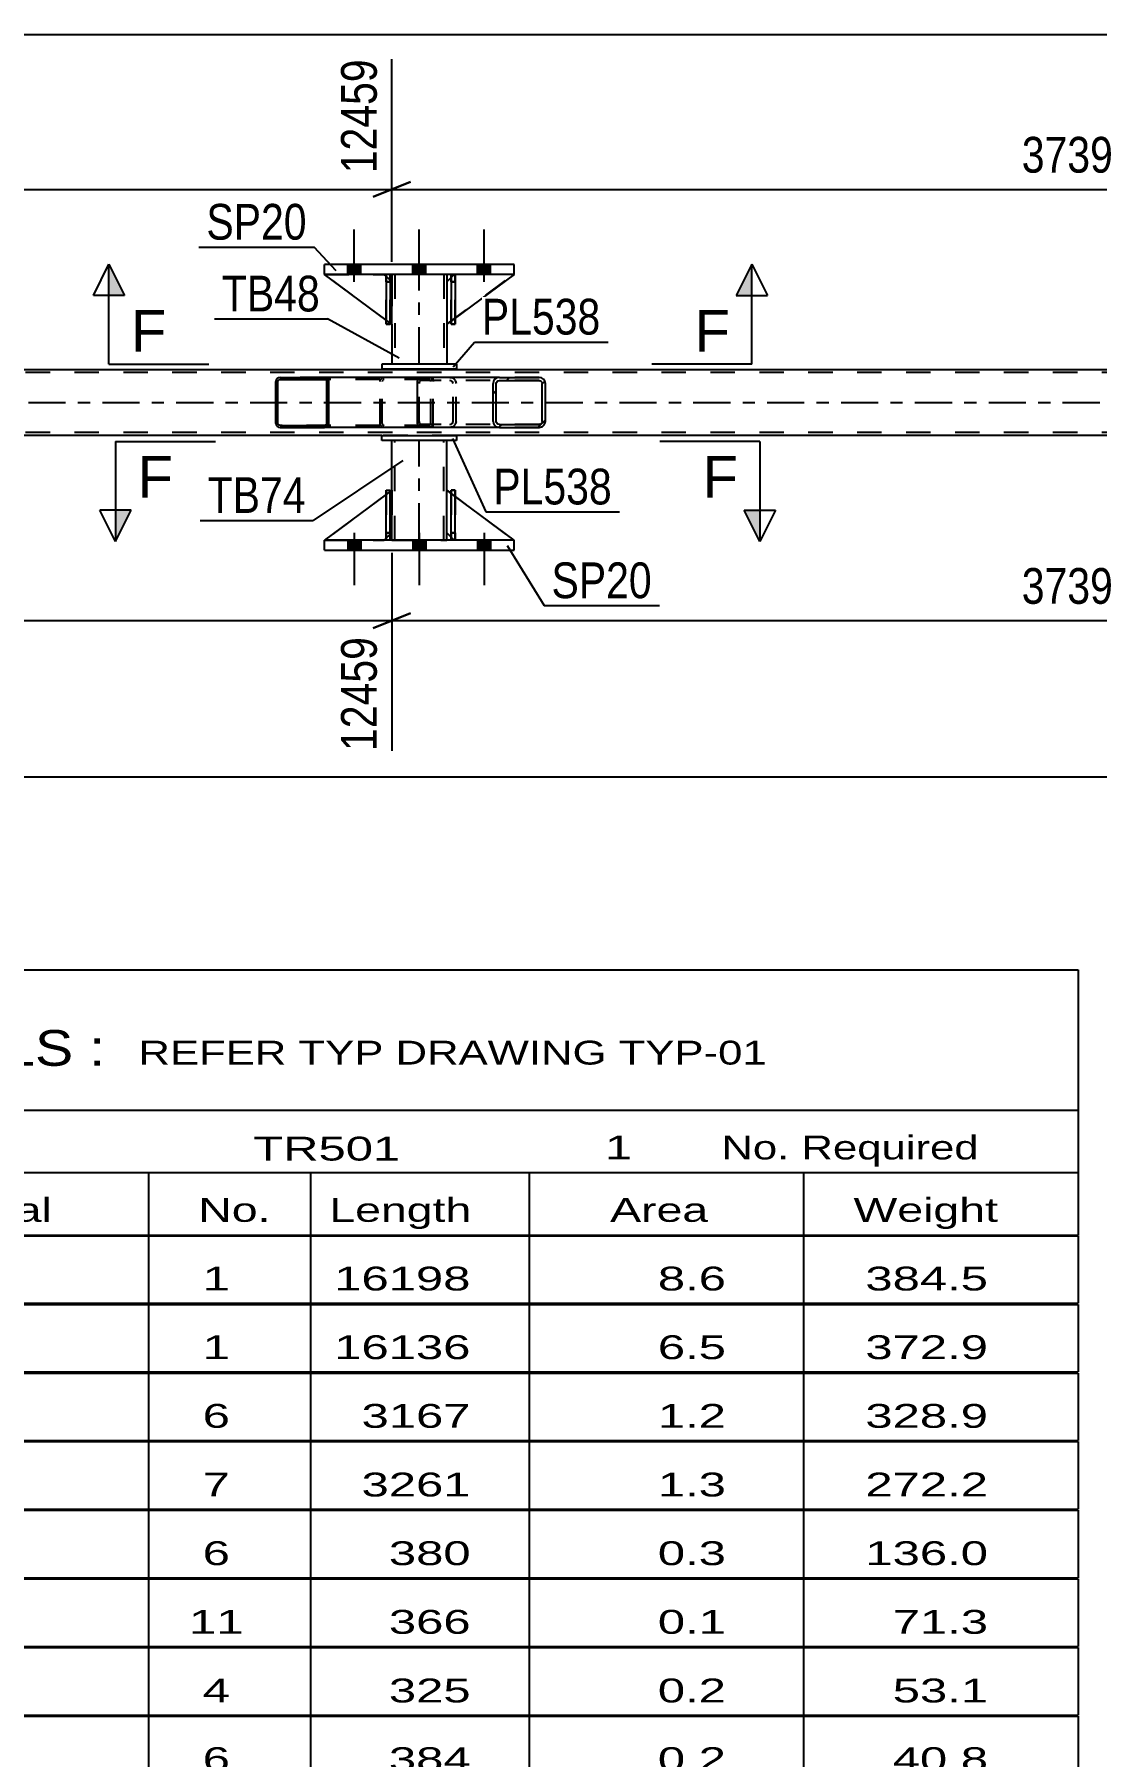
# Model space of a CAD drawing. Header units: millimetres. Extents: x -85 to 756, y -444 to 150.
# Drawn here: x 507.6 to 592.7, y -300 to -162 of the extents above; entities that cross this region are included whole.
import ezdxf

# ---------------------------------------------------------------- set-up
doc = ezdxf.new("R2010")
doc.units = ezdxf.units.MM
doc.linetypes.add('DXK_LINE_DOT2', pattern=[3.9198, 1.9599, -1.9599])
doc.linetypes.add('DXK_LINE_DOT3', pattern=[5.9187, 2.979, -0.9799, 0.9799, -0.9799])
doc.styles.add('Arial', font='ARIAL.TTF', dxfattribs={"height": 0.2})
doc.styles.add('Arial Narrow', font='ARIALN.TTF', dxfattribs={"height": 0.2})

# ---------------------------------------------------------------- blocks, each defined once
blk = doc.blocks.new('Unknown-814409655-33289')
at = {"color": 7, "linetype": 'Continuous'}
for p, q in [((431.25, -236.96), (591.25, -236.96)), ((591.25, -236.96), (591.25, -248.21)), ((431.25, -248.21), (591.25, -248.21)), ((591.25, -248.21), (591.25, -253.21)), ((431.25, -253.21), (591.25, -253.21)), ((516.75, -253.21), (516.75, -258.21)), ((529.75, -253.21), (529.75, -258.21)), ((547.25, -253.21), (547.25, -258.21)), ((569.25, -253.21), (569.25, -258.21)), ((591.25, -253.21), (591.25, -258.21)), ((431.25, -258.21), (591.25, -258.21)), ((431.25, -258.26), (591.25, -258.26)), ((516.75, -258.21), (516.75, -263.71)), ((529.75, -258.21), (529.75, -263.71)), ((547.25, -258.21), (547.25, -263.71)), ((569.25, -258.21), (569.25, -263.71)), ((591.25, -258.26), (591.25, -263.66)), ((431.25, -263.66), (591.25, -263.66)), ((431.25, -263.76), (591.25, -263.76)), ((516.75, -263.71), (516.75, -269.21)), ((529.75, -263.71), (529.75, -269.21)), ((547.25, -263.71), (547.25, -269.21)), ((569.25, -263.71), (569.25, -269.21)), ((591.25, -263.76), (591.25, -269.16)), ((431.25, -269.16), (591.25, -269.16)), ((431.25, -269.26), (591.25, -269.26)), ((516.75, -269.21), (516.75, -274.71)), ((529.75, -269.21), (529.75, -274.71)), ((547.25, -269.21), (547.25, -274.71)), ((569.25, -269.21), (569.25, -274.71)), ((591.25, -269.26), (591.25, -274.66)), ((431.25, -274.66), (591.25, -274.66)), ((431.25, -274.76), (591.25, -274.76)), ((516.75, -274.71), (516.75, -280.21)), ((529.75, -274.71), (529.75, -280.21)), ((547.25, -274.71), (547.25, -280.21)), ((569.25, -274.71), (569.25, -280.21)), ((591.25, -274.76), (591.25, -280.16)), ((431.25, -280.16), (591.25, -280.16)), ((431.25, -280.26), (591.25, -280.26)), ((516.75, -280.21), (516.75, -285.71)), ((529.75, -280.21), (529.75, -285.71)), ((547.25, -280.21), (547.25, -285.71)), ((569.25, -280.21), (569.25, -285.71)), ((591.25, -280.26), (591.25, -285.66)), ((431.25, -285.66), (591.25, -285.66)), ((431.25, -285.76), (591.25, -285.76)), ((516.75, -285.71), (516.75, -291.21)), ((529.75, -285.71), (529.75, -291.21)), ((547.25, -285.71), (547.25, -291.21)), ((569.25, -285.71), (569.25, -291.21)), ((591.25, -285.76), (591.25, -291.16)), ((431.25, -291.16), (591.25, -291.16)), ((431.25, -291.26), (591.25, -291.26)), ((516.75, -291.21), (516.75, -296.71)), ((529.75, -291.21), (529.75, -296.71)), ((547.25, -291.21), (547.25, -296.71)), ((569.25, -291.21), (569.25, -296.71)), ((591.25, -291.26), (591.25, -296.66)), ((431.25, -296.66), (591.25, -296.66)), ((431.25, -296.76), (591.25, -296.76)), ((516.75, -296.71), (516.75, -302.21)), ((529.75, -296.71), (529.75, -302.21)), ((547.25, -296.71), (547.25, -302.21)), ((569.25, -296.71), (569.25, -302.21)), ((591.25, -296.76), (591.25, -302.16))]:
    blk.add_line(p, q, dxfattribs=at)
at = {"color": 7, "style": 'Arial Narrow'}
for s, height, width, p in [('GENERAL NOTES & WELD DETAILS :', 2.8633, 1.4, (432.4, -244.65)), ('REFER TYP DRAWING TYP-01', 1.9089, 1.6, (515.95, -244.55)), ('TR501', 1.909, 1.794707, (525.15, -252.24)), ('1', 1.91, 1.794707, (553.33, -252.15)), ('No. Required', 1.9089, 1.6, (562.66, -252.15)), ('Material', 1.909, 1.7, (495.79, -257.15)), ('Length', 1.909, 1.7, (531.25, -257.15)), ('Weight', 1.909, 1.7, (573.25, -257.15)), ('No.', 1.909, 1.7, (520.75, -257.15)), ('Area', 1.909, 1.7, (553.75, -257.15))]:
    blk.add_text(s, height=height, dxfattribs=dict(at, width=width)).set_placement(p)
at = {"color": 7, "linetype": 'Continuous', "style": 'Arial Narrow', "width": 1.794707}
for s, height, p in [('16198', 1.909, (531.64, -262.65)), ('8.6', 1.909, (557.57, -262.65)), ('384.5', 1.909, (574.2, -262.65)), ('1', 1.91, (521.1, -262.65)), ('1', 1.91, (521.1, -268.15)), ('16136', 1.909, (531.64, -268.15)), ('6.5', 1.909, (557.57, -268.15)), ('372.9', 1.909, (574.2, -268.15)), ('6', 1.91, (521.1, -273.65)), ('3167', 1.909, (533.83, -273.65)), ('1.2', 1.909, (557.57, -273.65)), ('328.9', 1.909, (574.2, -273.65)), ('7', 1.91, (521.1, -279.15)), ('3261', 1.909, (533.83, -279.15)), ('1.3', 1.909, (557.57, -279.15)), ('272.2', 1.909, (574.2, -279.15)), ('6', 1.91, (521.1, -284.65)), ('380', 1.909, (536.02, -284.65)), ('0.3', 1.909, (557.57, -284.65)), ('136.0', 1.909, (574.2, -284.65)), ('11', 1.909, (520.01, -290.15)), ('366', 1.909, (536.02, -290.15)), ('0.1', 1.909, (557.57, -290.15)), ('71.3', 1.909, (576.39, -290.15)), ('4', 1.91, (521.1, -295.65)), ('325', 1.909, (536.02, -295.65)), ('0.2', 1.909, (557.57, -295.65)), ('53.1', 1.909, (576.39, -295.65)), ('6', 1.91, (521.1, -301.15)), ('384', 1.909, (536.02, -301.15)), ('0.2', 1.909, (557.57, -301.15)), ('40.8', 1.909, (576.39, -301.15))]:
    blk.add_text(s, height=height, dxfattribs=at).set_placement(p)
blk = doc.blocks.new('Part-814409655-5674 - 5597')
at = {"color": 7, "linetype": 'DXK_LINE_DOT2'}
for p, q in [((536.25, -198.55), (530.85, -202.55)), ((536.25, -201.95), (536.25, -198.55)), ((536.25, -198.55), (536.25, -201.95)), ((530.85, -202.55), (535.65, -202.55)), ((535.65, -202.55), (536.25, -201.95)), ((536.25, -201.95), (535.65, -202.55)), ((536.25, -201.95), (536.25, -201.95))]:
    blk.add_line(p, q, dxfattribs=at)
blk = doc.blocks.new('Part-814409655-5658 - 5597')
at = {"color": 2, "linetype": 'Continuous'}
for p, q in [((536.25, -198.55), (536.25, -194.55)), ((540.65, -198.55), (540.65, -194.55)), ((536.25, -202.55), (536.25, -201.95)), ((540.65, -202.55), (540.65, -201.95))]:
    blk.add_line(p, q, dxfattribs=at)
at = {"color": 7, "linetype": 'DXK_LINE_DOT2'}
for p, q in [((540.65, -194.55), (536.25, -194.55)), ((536.49, -202.55), (536.49, -194.55)), ((540.41, -202.55), (540.41, -194.55)), ((536.25, -201.95), (536.25, -198.55)), ((540.65, -201.95), (540.65, -198.55)), ((536.25, -202.55), (540.65, -202.55))]:
    blk.add_line(p, q, dxfattribs=at)
at = {"color": 7, "linetype": 'DXK_LINE_DOT3'}
blk.add_line((538.45, -202.55), (538.45, -194.55), dxfattribs=at)
blk = doc.blocks.new('Bolt-814409655-5720 - 5597')
at = {"linetype": 'Continuous'}
for points in [[(532.73, -181.25), (533.77, -181.25), (533.77, -180.45), (532.73, -180.45)], [(532.73, -181.25), (533.77, -181.25), (533.77, -180.45), (532.73, -180.45)], [(532.73, -181.25), (533.77, -181.25), (533.77, -180.45), (532.73, -180.45)], [(537.93, -181.25), (538.97, -181.25), (538.97, -180.45), (537.93, -180.45)], [(537.93, -181.25), (538.97, -181.25), (538.97, -180.45), (537.93, -180.45)], [(543.13, -181.25), (544.17, -181.25), (544.17, -180.45), (543.13, -180.45)], [(543.13, -181.25), (544.17, -181.25), (544.17, -180.45), (543.13, -180.45)], [(543.13, -181.25), (544.17, -181.25), (544.17, -180.45), (543.13, -180.45)]]:
    blk.add_hatch(color=1, dxfattribs=at).paths.add_polyline_path(points)
at = {"color": 1, "linetype": 'Continuous'}
for p, q in [((533.25, -181.85), (533.25, -177.65)), ((533.25, -181.85), (533.25, -177.65)), ((533.25, -181.85), (533.25, -177.65)), ((538.45, -181.85), (538.45, -177.65)), ((538.45, -181.85), (538.45, -177.65)), ((543.65, -181.85), (543.65, -177.65)), ((543.65, -181.85), (543.65, -177.65)), ((543.65, -181.85), (543.65, -177.65)), ((532.73, -181.25), (532.73, -180.45)), ((532.73, -181.25), (532.73, -180.45)), ((532.73, -181.25), (532.73, -180.45)), ((533.77, -181.25), (533.77, -180.45)), ((533.77, -181.25), (533.77, -180.45)), ((533.77, -181.25), (533.77, -180.45)), ((537.93, -181.25), (537.93, -180.45)), ((537.93, -181.25), (537.93, -180.45)), ((538.97, -181.25), (538.97, -180.45)), ((538.97, -181.25), (538.97, -180.45)), ((543.13, -181.25), (543.13, -180.45)), ((543.13, -181.25), (543.13, -180.45)), ((543.13, -181.25), (543.13, -180.45)), ((544.17, -181.25), (544.17, -180.45)), ((544.17, -181.25), (544.17, -180.45)), ((544.17, -181.25), (544.17, -180.45))]:
    blk.add_line(p, q, dxfattribs=at)
blk = doc.blocks.new('Part-814409655-5609 - 5597')
at = {"color": 2, "linetype": 'Continuous'}
for p, q in [((536.25, -181.25), (536.25, -181.85)), ((540.65, -181.25), (540.65, -181.85)), ((536.25, -185.25), (536.25, -188.45)), ((540.65, -185.25), (540.65, -188.45))]:
    blk.add_line(p, q, dxfattribs=at)
at = {"color": 7, "linetype": 'DXK_LINE_DOT2'}
for p, q in [((540.65, -181.25), (536.25, -181.25)), ((536.25, -181.85), (536.25, -185.25)), ((536.49, -181.25), (536.49, -188.45)), ((540.41, -181.25), (540.41, -188.45)), ((540.65, -181.85), (540.65, -185.25)), ((540.65, -188.45), (536.25, -188.45))]:
    blk.add_line(p, q, dxfattribs=at)
at = {"color": 7, "linetype": 'DXK_LINE_DOT3'}
blk.add_line((538.45, -188.45), (538.45, -181.25), dxfattribs=at)
blk = doc.blocks.new('Part-814409655-5668 - 5597')
at = {"color": 2, "linetype": 'Continuous'}
for p, q in [((541.45, -188.45), (535.45, -188.45)), ((535.45, -188.45), (535.45, -188.85)), ((541.45, -188.85), (535.45, -188.85)), ((541.45, -188.45), (541.45, -188.85))]:
    blk.add_line(p, q, dxfattribs=at)
blk = doc.blocks.new('Part-814409655-5707 - 5597')
at = {"color": 2, "linetype": 'Continuous'}
for p, q in [((535.8, -202.55), (535.8, -198.55)), ((535.8, -198.55), (536.12, -198.55)), ((536.12, -202.55), (536.12, -198.55)), ((535.8, -202.55), (535.8, -202.55)), ((536.12, -202.55), (535.8, -202.55))]:
    blk.add_line(p, q, dxfattribs=at)
at = {"color": 7, "linetype": 'DXK_LINE_DOT2'}
for p, q in [((535.8, -198.55), (535.8, -201.95)), ((536.12, -201.95), (536.12, -198.55)), ((535.8, -201.95), (535.8, -202.55)), ((535.8, -201.95), (536.12, -201.95)), ((536.12, -202.55), (536.12, -201.95)), ((536.12, -202.55), (536.12, -202.55))]:
    blk.add_line(p, q, dxfattribs=at)
blk = doc.blocks.new('Part-814409655-5713 - 5597')
at = {"color": 2, "linetype": 'Continuous'}
for p, q in [((57.32, -188.87), (634.3, -188.87)), ((535.45, -194.15), (371.18, -194.15)), ((634.3, -194.15), (541.45, -194.15))]:
    blk.add_line(p, q, dxfattribs=at)
at = {"color": 7, "linetype": 'DXK_LINE_DOT2'}
for p, q in [((634.3, -189.11), (57.32, -189.11)), ((634.3, -193.91), (57.32, -193.91)), ((541.45, -194.15), (535.45, -194.15))]:
    blk.add_line(p, q, dxfattribs=at)
at = {"color": 7, "linetype": 'DXK_LINE_DOT3'}
blk.add_line((57.32, -191.51), (634.3, -191.51), dxfattribs=at)
blk = doc.blocks.new('Part-814409655-5653 - 5597')
at = {"color": 7, "linetype": 'DXK_LINE_DOT2'}
for p, q in [((535.8, -181.85), (535.8, -181.25)), ((535.8, -181.25), (535.8, -181.25)), ((535.8, -181.25), (535.8, -185.25)), ((536.12, -181.25), (535.8, -181.25)), ((535.8, -185.25), (535.8, -181.85)), ((535.8, -181.85), (536.12, -181.85)), ((536.12, -181.85), (536.12, -181.25)), ((536.12, -185.25), (536.12, -181.25)), ((536.12, -181.85), (536.12, -185.25)), ((535.8, -185.25), (536.12, -185.25))]:
    blk.add_line(p, q, dxfattribs=at)
blk = doc.blocks.new('Part-814409655-5727 - 5597')
at = {"color": 7, "linetype": 'DXK_LINE_DOT2'}
for p, q in [((541.25, -181.25), (540.65, -181.85)), ((540.65, -185.25), (546.05, -181.25)), ((540.65, -181.85), (540.65, -185.25)), ((546.05, -181.25), (541.25, -181.25))]:
    blk.add_line(p, q, dxfattribs=at)
blk = doc.blocks.new('Part-814409655-5663 - 5597')
at = {"color": 2, "linetype": 'Continuous'}
for p, q in [((535.45, -194.15), (541.45, -194.15)), ((535.45, -194.55), (535.45, -194.15)), ((541.45, -194.15), (541.45, -194.55)), ((541.45, -194.55), (535.45, -194.55))]:
    blk.add_line(p, q, dxfattribs=at)
blk = doc.blocks.new('Part-814409655-5671 - 5597')
at = {"color": 2, "linetype": 'Continuous'}
for p, q in [((540.65, -201.95), (540.65, -198.55)), ((541, -198.81), (540.65, -198.55)), ((546.05, -202.55), (541.32, -199.05)), ((541, -202.3), (540.65, -201.95))]:
    blk.add_line(p, q, dxfattribs=at)
at = {"color": 7, "linetype": 'DXK_LINE_DOT2'}
for p, q in [((541.32, -199.05), (541, -198.81)), ((541.25, -202.55), (541, -202.3)), ((546.05, -202.55), (541.25, -202.55)), ((546.05, -202.55), (546.05, -202.55)), ((546.05, -202.55), (546.05, -202.55))]:
    blk.add_line(p, q, dxfattribs=at)
blk = doc.blocks.new('Part-814409655-5680 - 5597')
at = {"color": 7, "linetype": 'DXK_LINE_DOT2'}
for p, q in [((541, -181.85), (541, -181.25)), ((541, -181.25), (541, -181.25)), ((541, -181.25), (541, -185.25)), ((541.32, -181.25), (541, -181.25)), ((541, -185.25), (541, -181.85)), ((541, -181.85), (541.32, -181.85)), ((541.32, -181.85), (541.32, -181.25)), ((541.32, -185.25), (541.32, -181.25)), ((541.32, -181.85), (541.32, -185.25)), ((541, -185.25), (541.32, -185.25))]:
    blk.add_line(p, q, dxfattribs=at)
blk = doc.blocks.new('Part-814409655-5705 - 5597')
at = {"color": 7, "linetype": 'DXK_LINE_DOT2'}
for p, q in [((536.12, -198.64), (535.8, -198.88)), ((536.25, -201.95), (536.25, -198.55)), ((530.85, -202.55), (535.65, -202.55)), ((536.25, -201.95), (535.65, -202.55)), ((536.12, -202.07), (535.8, -202.39))]:
    blk.add_line(p, q, dxfattribs=at)
at = {"color": 2, "linetype": 'Continuous'}
for p, q in [((536.25, -198.55), (536.12, -198.64)), ((536.25, -201.95), (536.25, -198.55)), ((535.8, -198.88), (530.85, -202.55)), ((535.8, -202.39), (535.65, -202.55)), ((536.25, -201.95), (536.12, -202.07)), ((536.25, -201.95), (536.25, -201.95))]:
    blk.add_line(p, q, dxfattribs=at)
blk = doc.blocks.new('Part-814409655-5706 - 5597')
at = {"color": 2, "linetype": 'Continuous'}
for p, q in [((541, -202.55), (541, -198.55)), ((541, -198.55), (541.32, -198.55)), ((541.32, -202.55), (541.32, -198.55)), ((541, -202.55), (541, -202.55)), ((541.32, -202.55), (541, -202.55))]:
    blk.add_line(p, q, dxfattribs=at)
at = {"color": 7, "linetype": 'DXK_LINE_DOT2'}
for p, q in [((541, -198.55), (541, -201.95)), ((541.32, -201.95), (541.32, -198.55)), ((541, -201.95), (541, -202.55)), ((541, -201.95), (541.32, -201.95)), ((541.32, -202.55), (541.32, -201.95)), ((541.32, -202.55), (541.32, -202.55))]:
    blk.add_line(p, q, dxfattribs=at)
blk = doc.blocks.new('Part-814409655-5708 - 5597')
at = {"color": 7, "linetype": 'DXK_LINE_DOT2'}
for p, q in [((541.32, -198.55), (541, -198.55)), ((541, -201.95), (541, -198.55)), ((541, -198.55), (541, -202.55)), ((541.32, -198.55), (541.32, -201.95)), ((541.32, -202.55), (541.32, -198.55)), ((541.32, -201.95), (541, -201.95)), ((541, -202.55), (541, -201.95)), ((541.32, -202.55), (541, -202.55)), ((541.32, -201.95), (541.32, -202.55)), ((541.32, -202.55), (541.32, -202.55))]:
    blk.add_line(p, q, dxfattribs=at)
blk = doc.blocks.new('Part-814409655-5714 - 5597')
at = {"linetype": 'Continuous'}
h = blk.add_hatch(dxfattribs=at)
h.set_pattern_fill('', scale=0.7, style=0, pattern_type=0)
h.set_pattern_definition([(45, (548.5216, -189.8046), (-1.57154, 1.57154), [])])
h.paths.add_polyline_path([(548.56, -189.99), (548.52, -189.8), (548.41, -189.65), (548.25, -189.54), (548.06, -189.51), (544.87, -189.51), (544.68, -189.54), (544.52, -189.65), (544.41, -189.8), (544.37, -189.99), (544.37, -193.03), (544.41, -193.21), (544.52, -193.37), (544.68, -193.47), (544.87, -193.51), (548.06, -193.51), (548.25, -193.47), (548.41, -193.37), (548.52, -193.21), (548.56, -193.03)])
h.paths.add_polyline_path([(548.29, -193.12), (548.23, -193.2), (548.15, -193.25), (548.06, -193.27), (544.87, -193.27), (544.78, -193.25), (544.7, -193.2), (544.64, -193.12), (544.62, -193.03), (544.62, -189.99), (544.64, -189.9), (544.7, -189.82), (544.78, -189.77), (544.87, -189.75), (548.06, -189.75), (548.15, -189.77), (548.23, -189.82), (548.29, -189.9), (548.31, -189.99), (548.31, -193.03)])
at = {"color": 2, "linetype": 'Continuous'}
for p, q in [((538.3, -189.99), (538.32, -189.8)), ((538.3, -193.03), (538.3, -189.99)), ((538.32, -189.8), (538.38, -189.65)), ((538.38, -189.65), (538.47, -189.54)), ((538.47, -189.54), (538.57, -189.51)), ((544.87, -189.51), (538.57, -189.51)), ((544.41, -189.8), (544.37, -189.99)), ((544.37, -193.03), (544.37, -189.99)), ((544.62, -189.99), (544.64, -189.9)), ((544.62, -193.03), (544.62, -189.99)), ((544.64, -189.9), (544.7, -189.82)), ((544.87, -189.51), (544.68, -189.54)), ((544.7, -189.82), (544.78, -189.77)), ((544.78, -189.77), (544.87, -189.75)), ((544.87, -189.51), (548.06, -189.51)), ((544.87, -189.75), (548.06, -189.75)), ((548.25, -189.54), (548.06, -189.51)), ((548.06, -189.75), (548.15, -189.77)), ((548.15, -189.77), (548.23, -189.82)), ((548.23, -189.82), (548.29, -189.9)), ((548.29, -189.9), (548.31, -189.99)), ((548.31, -193.03), (548.31, -189.99)), ((548.56, -189.99), (548.52, -189.8)), ((548.56, -193.03), (548.56, -189.99)), ((538.32, -193.21), (538.3, -193.03)), ((544.37, -193.03), (544.41, -193.21)), ((544.64, -193.12), (544.62, -193.03)), ((544.7, -193.2), (544.64, -193.12)), ((548.29, -193.12), (548.23, -193.2)), ((548.31, -193.03), (548.29, -193.12)), ((548.52, -193.21), (548.56, -193.03)), ((538.38, -193.37), (538.32, -193.21)), ((538.47, -193.47), (538.38, -193.37)), ((538.57, -193.51), (538.47, -193.47)), ((544.87, -193.51), (538.57, -193.51)), ((544.68, -193.47), (544.87, -193.51)), ((544.78, -193.25), (544.7, -193.2)), ((544.87, -193.27), (544.78, -193.25)), ((544.87, -193.27), (548.06, -193.27)), ((544.87, -193.51), (548.06, -193.51)), ((548.15, -193.25), (548.06, -193.27)), ((548.06, -193.51), (548.25, -193.47)), ((548.23, -193.2), (548.15, -193.25))]:
    blk.add_line(p, q, dxfattribs=at)
at = {"color": 7, "linetype": 'DXK_LINE_DOT2'}
for p, q in [((538.45, -189.9), (538.44, -189.99)), ((538.44, -193.03), (538.44, -189.99)), ((538.48, -189.82), (538.45, -189.9)), ((538.52, -189.77), (538.48, -189.82)), ((538.57, -189.75), (538.52, -189.77)), ((548.06, -189.75), (538.57, -189.75)), ((539.56, -189.75), (539.56, -189.51)), ((540.91, -189.51), (541.1, -189.54)), ((541, -189.77), (540.91, -189.75)), ((541.08, -189.82), (541, -189.77)), ((541.14, -189.9), (541.08, -189.82)), ((541.16, -189.99), (541.14, -189.9)), ((541.16, -193.03), (541.16, -189.99)), ((541.37, -189.8), (541.41, -189.99)), ((541.41, -193.03), (541.41, -189.99)), ((548.06, -189.51), (544.87, -189.51)), ((538.44, -193.03), (538.45, -193.12)), ((538.45, -193.12), (538.48, -193.2)), ((541.08, -193.2), (541.14, -193.12)), ((541.14, -193.12), (541.16, -193.03)), ((541.41, -193.03), (541.37, -193.21)), ((538.48, -193.2), (538.52, -193.25)), ((538.52, -193.25), (538.57, -193.27)), ((548.06, -193.27), (538.57, -193.27)), ((539.56, -193.51), (539.56, -193.27)), ((540.91, -193.27), (541, -193.25)), ((541.1, -193.47), (540.91, -193.51)), ((541, -193.25), (541.08, -193.2)), ((548.06, -193.51), (544.87, -193.51))]:
    blk.add_line(p, q, dxfattribs=at)
for centre, start, end in [((540.92, -190), 23.8494, 68.8059), ((540.92, -193.01), 291.1941, 336.1506)]:
    blk.add_arc(centre, 0.492, start, end, dxfattribs=at)
at = {"color": 2, "linetype": 'Continuous'}
for centre, start, end in [((544.86, -190), 111.1941, 156.1506), ((548.07, -190), 23.8494, 68.8059), ((544.86, -193.01), 203.8494, 248.8059), ((548.07, -193.01), 291.1941, 336.1506)]:
    blk.add_arc(centre, 0.492, start, end, dxfattribs=at)
blk = doc.blocks.new('Bolt-814409655-5721 - 5597')
at = {"linetype": 'Continuous'}
for points in [[(533.77, -202.55), (532.73, -202.55), (532.73, -203.35), (533.77, -203.35)], [(533.77, -202.55), (532.73, -202.55), (532.73, -203.35), (533.77, -203.35)], [(533.77, -202.55), (532.73, -202.55), (532.73, -203.35), (533.77, -203.35)], [(538.97, -202.55), (537.93, -202.55), (537.93, -203.35), (538.97, -203.35)], [(538.97, -202.55), (537.93, -202.55), (537.93, -203.35), (538.97, -203.35)], [(544.17, -202.55), (543.13, -202.55), (543.13, -203.35), (544.17, -203.35)], [(544.17, -202.55), (543.13, -202.55), (543.13, -203.35), (544.17, -203.35)], [(544.17, -202.55), (543.13, -202.55), (543.13, -203.35), (544.17, -203.35)]]:
    blk.add_hatch(color=1, dxfattribs=at).paths.add_polyline_path(points)
at = {"color": 1, "linetype": 'Continuous'}
for p, q in [((532.73, -202.55), (532.73, -203.35)), ((532.73, -202.55), (532.73, -203.35)), ((532.73, -202.55), (532.73, -203.35)), ((533.25, -201.95), (533.25, -206.15)), ((533.25, -201.95), (533.25, -206.15)), ((533.25, -201.95), (533.25, -206.15)), ((533.77, -202.55), (533.77, -203.35)), ((533.77, -202.55), (533.77, -203.35)), ((533.77, -202.55), (533.77, -203.35)), ((537.93, -202.55), (537.93, -203.35)), ((537.93, -202.55), (537.93, -203.35)), ((538.45, -201.95), (538.45, -206.15)), ((538.45, -201.95), (538.45, -206.15)), ((538.97, -202.55), (538.97, -203.35)), ((538.97, -202.55), (538.97, -203.35)), ((543.13, -202.55), (543.13, -203.35)), ((543.13, -202.55), (543.13, -203.35)), ((543.13, -202.55), (543.13, -203.35)), ((543.65, -201.95), (543.65, -206.15)), ((543.65, -201.95), (543.65, -206.15)), ((543.65, -201.95), (543.65, -206.15)), ((544.17, -202.55), (544.17, -203.35)), ((544.17, -202.55), (544.17, -203.35)), ((544.17, -202.55), (544.17, -203.35))]:
    blk.add_line(p, q, dxfattribs=at)
blk = doc.blocks.new('Part-814409655-5764 - 5597')
at = {"color": 7, "linetype": 'DXK_LINE_DOT2'}
for p, q in [((535.8, -198.55), (536.12, -198.55)), ((535.8, -201.95), (535.8, -198.55)), ((535.8, -198.55), (535.8, -202.55)), ((536.12, -198.55), (536.12, -201.95)), ((536.12, -202.55), (536.12, -198.64)), ((536.12, -201.95), (535.8, -201.95)), ((535.8, -202.55), (535.8, -201.95)), ((536.12, -202.55), (535.8, -202.55)), ((536.12, -201.95), (536.12, -202.55)), ((536.12, -202.55), (536.12, -202.55))]:
    blk.add_line(p, q, dxfattribs=at)
blk = doc.blocks.new('Part-814409655-5777 - 5597')
at = {"color": 2, "linetype": 'Continuous'}
for p, q in [((530.85, -181.25), (530.85, -180.45)), ((546.05, -180.45), (530.85, -180.45)), ((546.05, -181.25), (546.05, -180.45)), ((546.05, -181.25), (530.85, -181.25))]:
    blk.add_line(p, q, dxfattribs=at)
at = {"color": 7, "linetype": 'DXK_LINE_DOT2'}
for p, q in [((530.85, -181.25), (530.85, -180.45)), ((546.05, -181.25), (546.05, -180.45))]:
    blk.add_line(p, q, dxfattribs=at)
blk = doc.blocks.new('Part-814409655-5782 - 5597')
at = {"color": 2, "linetype": 'Continuous'}
for p, q in [((530.85, -203.35), (530.85, -202.55)), ((546.05, -202.55), (530.85, -202.55)), ((546.05, -203.35), (546.05, -202.55)), ((530.85, -203.35), (546.05, -203.35))]:
    blk.add_line(p, q, dxfattribs=at)
at = {"color": 7, "linetype": 'DXK_LINE_DOT2'}
for p, q in [((530.85, -203.35), (530.85, -202.55)), ((546.05, -203.35), (546.05, -202.55))]:
    blk.add_line(p, q, dxfattribs=at)
blk = doc.blocks.new('Part-814409655-5785 - 5597')
at = {"color": 7, "linetype": 'DXK_LINE_DOT2'}
for p, q in [((540.65, -201.95), (540.65, -198.55)), ((540.65, -198.55), (546.05, -202.55)), ((541.25, -202.55), (540.65, -201.95)), ((546.05, -202.55), (541.25, -202.55))]:
    blk.add_line(p, q, dxfattribs=at)
blk = doc.blocks.new('Part-814409655-5798 - 5597')
at = {"color": 2, "linetype": 'Continuous'}
for p, q in [((541, -181.49), (540.65, -181.85)), ((540.65, -181.85), (540.65, -185.25)), ((546.05, -181.25), (541.32, -184.75)), ((541, -184.99), (540.65, -185.25))]:
    blk.add_line(p, q, dxfattribs=at)
at = {"color": 7, "linetype": 'DXK_LINE_DOT2'}
for p, q in [((541.25, -181.25), (541, -181.49)), ((546.05, -181.25), (541.25, -181.25)), ((541.32, -184.75), (541, -184.99))]:
    blk.add_line(p, q, dxfattribs=at)
blk = doc.blocks.new('Part-814409655-5801 - 5597')
at = {"color": 7, "linetype": 'DXK_LINE_DOT2'}
for p, q in [((536.25, -185.25), (530.85, -181.25)), ((530.85, -181.25), (535.65, -181.25)), ((535.65, -181.25), (536.25, -181.85)), ((536.25, -181.85), (535.65, -181.25)), ((536.25, -181.85), (536.25, -185.25)), ((536.25, -181.85), (536.25, -181.85)), ((536.25, -181.85), (536.25, -185.25))]:
    blk.add_line(p, q, dxfattribs=at)
blk = doc.blocks.new('Part-814409655-5804 - 5597')
at = {"color": 2, "linetype": 'Continuous'}
for p, q in [((535.8, -184.92), (530.85, -181.25)), ((535.8, -181.4), (535.65, -181.25)), ((536.25, -181.85), (536.12, -181.72)), ((536.25, -181.85), (536.25, -181.85)), ((536.25, -185.25), (536.25, -181.85)), ((536.12, -185.15), (536.25, -185.25)), ((536.25, -185.25), (536.25, -185.25))]:
    blk.add_line(p, q, dxfattribs=at)
at = {"color": 7, "linetype": 'DXK_LINE_DOT2'}
for p, q in [((535.65, -181.25), (530.85, -181.25)), ((535.65, -181.25), (536.25, -181.85)), ((536.12, -181.72), (535.8, -181.4)), ((536.25, -181.85), (536.25, -185.25)), ((536.12, -185.15), (535.8, -184.92))]:
    blk.add_line(p, q, dxfattribs=at)
blk = doc.blocks.new('Part-814409655-5805 - 5597')
at = {"color": 2, "linetype": 'Continuous'}
for p, q in [((541.32, -181.25), (541, -181.25)), ((541, -181.25), (541, -185.25)), ((541.32, -181.25), (541.32, -181.25)), ((541.32, -181.25), (541.32, -185.25)), ((541.32, -185.25), (541, -185.25))]:
    blk.add_line(p, q, dxfattribs=at)
at = {"color": 7, "linetype": 'DXK_LINE_DOT2'}
for p, q in [((541, -181.85), (541, -181.25)), ((541.32, -181.85), (541, -181.85)), ((541, -181.85), (541, -185.25)), ((541.32, -181.85), (541.32, -181.25)), ((541.32, -181.25), (541.32, -181.25)), ((541.32, -185.25), (541.32, -181.85))]:
    blk.add_line(p, q, dxfattribs=at)
blk = doc.blocks.new('Part-814409655-5806 - 5597')
at = {"color": 2, "linetype": 'Continuous'}
for p, q in [((536.12, -181.25), (535.8, -181.25)), ((535.8, -181.25), (535.8, -185.25)), ((536.12, -181.25), (536.12, -181.25)), ((536.12, -181.25), (536.12, -185.25)), ((536.12, -185.25), (535.8, -185.25))]:
    blk.add_line(p, q, dxfattribs=at)
at = {"color": 7, "linetype": 'DXK_LINE_DOT2'}
for p, q in [((535.8, -181.85), (535.8, -181.25)), ((536.12, -181.85), (535.8, -181.85)), ((535.8, -181.85), (535.8, -185.25)), ((536.12, -181.85), (536.12, -181.25)), ((536.12, -181.25), (536.12, -181.25)), ((536.12, -185.25), (536.12, -181.85))]:
    blk.add_line(p, q, dxfattribs=at)
blk = doc.blocks.new('Part-814409655-5848 - 5597')
at = {"linetype": 'Continuous'}
h = blk.add_hatch(dxfattribs=at)
h.set_pattern_fill('', scale=0.7, style=0, pattern_type=0)
h.set_pattern_definition([(45, (531.1896, -189.7059), (-1.57154, 1.57154), [])])
h.paths.add_polyline_path([(531.22, -189.83), (531.19, -189.71), (531.12, -189.6), (531.01, -189.53), (530.87, -189.51), (527.3, -189.51), (527.17, -189.53), (527.06, -189.6), (526.98, -189.71), (526.96, -189.83), (526.96, -193.19), (526.98, -193.31), (527.06, -193.41), (527.17, -193.48), (527.3, -193.51), (530.87, -193.51), (531.01, -193.48), (531.12, -193.41), (531.19, -193.31), (531.22, -193.19)])
h.paths.add_polyline_path([(531.03, -193.25), (531, -193.3), (530.94, -193.34), (530.87, -193.35), (527.3, -193.35), (527.23, -193.34), (527.18, -193.3), (527.14, -193.25), (527.13, -193.19), (527.13, -189.83), (527.14, -189.77), (527.18, -189.72), (527.23, -189.68), (527.3, -189.67), (530.87, -189.67), (530.94, -189.68), (531, -189.72), (531.03, -189.77), (531.05, -189.83), (531.05, -193.19)])
at = {"color": 2, "linetype": 'Continuous'}
for p, q in [((526.98, -189.71), (526.96, -189.83)), ((526.96, -193.19), (526.96, -189.83)), ((527.13, -189.83), (527.14, -189.77)), ((527.13, -193.19), (527.13, -189.83)), ((527.14, -189.77), (527.18, -189.72)), ((527.3, -189.51), (527.17, -189.53)), ((527.18, -189.72), (527.23, -189.68)), ((527.23, -189.68), (527.3, -189.67)), ((527.3, -189.51), (530.87, -189.51)), ((527.3, -189.67), (530.87, -189.67)), ((538.57, -189.51), (530.87, -189.51)), ((531.01, -189.53), (530.87, -189.51)), ((530.87, -189.67), (530.94, -189.68)), ((530.94, -189.68), (531, -189.72)), ((531, -189.72), (531.03, -189.77)), ((531.03, -189.77), (531.05, -189.83)), ((531.05, -193.19), (531.05, -189.83)), ((531.22, -189.83), (531.19, -189.71)), ((531.22, -193.19), (531.22, -189.83)), ((526.96, -193.19), (526.98, -193.31)), ((527.14, -193.25), (527.13, -193.19)), ((527.18, -193.3), (527.14, -193.25)), ((527.17, -193.48), (527.3, -193.51)), ((527.23, -193.34), (527.18, -193.3)), ((527.3, -193.35), (527.23, -193.34)), ((527.3, -193.35), (530.87, -193.35)), ((527.3, -193.51), (530.87, -193.51)), ((530.94, -193.34), (530.87, -193.35)), ((530.87, -193.51), (531.01, -193.48)), ((538.57, -193.51), (530.87, -193.51)), ((531, -193.3), (530.94, -193.34)), ((531.03, -193.25), (531, -193.3)), ((531.05, -193.19), (531.03, -193.25)), ((531.19, -193.31), (531.22, -193.19))]:
    blk.add_line(p, q, dxfattribs=at)
at = {"color": 7, "linetype": 'DXK_LINE_DOT2'}
for p, q in [((530.87, -189.51), (527.3, -189.51)), ((539.22, -189.67), (527.3, -189.67)), ((535.31, -189.83), (535.33, -189.71)), ((535.31, -193.19), (535.31, -189.83)), ((535.49, -189.77), (535.48, -189.83)), ((535.48, -193.19), (535.48, -189.83)), ((535.53, -189.72), (535.49, -189.77)), ((535.52, -189.53), (535.65, -189.51)), ((535.58, -189.68), (535.53, -189.72)), ((535.65, -189.67), (535.58, -189.68)), ((539.22, -189.51), (538.57, -189.51)), ((539.22, -189.51), (539.35, -189.53)), ((539.29, -189.68), (539.22, -189.67)), ((539.34, -189.72), (539.29, -189.68)), ((539.38, -189.77), (539.34, -189.72)), ((539.39, -189.83), (539.38, -189.77)), ((539.39, -193.19), (539.39, -189.83)), ((539.54, -189.71), (539.56, -189.8)), ((539.56, -189.8), (539.56, -189.83)), ((539.56, -193.19), (539.56, -189.83)), ((539.22, -193.35), (527.3, -193.35)), ((530.87, -193.51), (527.3, -193.51)), ((535.33, -193.31), (535.31, -193.19)), ((535.48, -193.19), (535.49, -193.25)), ((535.49, -193.25), (535.53, -193.3)), ((535.65, -193.51), (535.52, -193.48)), ((535.53, -193.3), (535.54, -193.31)), ((535.54, -193.31), (535.58, -193.34)), ((535.58, -193.34), (535.65, -193.35)), ((539.22, -193.51), (538.57, -193.51)), ((539.22, -193.35), (539.29, -193.34)), ((539.35, -193.48), (539.22, -193.51)), ((539.29, -193.34), (539.34, -193.3)), ((539.34, -193.3), (539.38, -193.25)), ((539.38, -193.25), (539.39, -193.19)), ((539.56, -193.21), (539.54, -193.31)), ((539.56, -193.19), (539.56, -193.21))]:
    blk.add_line(p, q, dxfattribs=at)
at = {"color": 2, "linetype": 'Continuous'}
for centre, start, end in [((527.29, -189.84), 110.7583, 155.68), ((530.89, -189.84), 24.32, 69.2417), ((527.29, -193.17), 204.32, 249.2417), ((530.89, -193.17), 290.7583, 335.68)]:
    blk.add_arc(centre, 0.331, start, end, dxfattribs=at)
at = {"color": 7, "linetype": 'DXK_LINE_DOT2'}
for centre, start, end in [((535.64, -189.84), 110.7583, 155.68), ((539.24, -189.84), 24.32, 69.2417), ((535.64, -193.17), 204.32, 249.2417), ((539.24, -193.17), 290.7583, 335.68)]:
    blk.add_arc(centre, 0.331, start, end, dxfattribs=at)
blk = doc.blocks.new('StraightDimension-814409655-6105 - 5597')
at = {"color": 7, "linetype": 'Continuous'}
for p, q in [((536.25, -203.55), (536.25, -219.43)), ((365.98, -208.99), (536.25, -208.99)), ((534.75, -209.59), (537.75, -208.39))]:
    blk.add_line(p, q, dxfattribs=at)
at = {"color": 0, "linetype": 'Continuous'}
blk.add_wipeout([(535.65, -209.69), (531.45, -209.69), (531.45, -220.03), (535.65, -220.03)], dxfattribs=at)
at = {"color": 3, "linetype": 'Continuous', "style": 'Arial Narrow'}
blk.add_text('12459', height=2.863, rotation=90.0002, dxfattribs=at).set_placement((535.05, -219.43))
blk = doc.blocks.new('StraightDimension-814409655-6054 - 5597')
at = {"color": 7, "linetype": 'Continuous'}
blk.add_line((46.46, -221.49), (645.16, -221.49), dxfattribs=at)
blk = doc.blocks.new('StraightDimension-814409655-6075 - 5597')
at = {"color": 7, "linetype": 'Continuous'}
blk.add_line((47.1, -162.03), (644.52, -162.03), dxfattribs=at)
blk = doc.blocks.new('StraightDimension-814409655-6096 - 5597')
at = {"color": 7, "linetype": 'Continuous'}
for p, q in [((644.52, -199.01), (644.52, -219.43)), ((536.25, -203.55), (536.25, -219.43)), ((537.75, -208.39), (534.75, -209.59)), ((536.25, -208.99), (644.52, -208.99)), ((643.02, -209.59), (646.02, -208.39))]:
    blk.add_line(p, q, dxfattribs=at)
at = {"color": 0}
blk.add_wipeout([(594.64, -208.24), (594.64, -204.04), (586.13, -204.04), (586.13, -208.24)], dxfattribs=at)
at = {"color": 3, "style": 'Arial Narrow'}
blk.add_text('3739', height=2.863, dxfattribs=at).set_placement((586.73, -207.64))
at = {"color": 0, "linetype": 'Continuous'}
blk.add_wipeout([(643.92, -209.69), (639.72, -209.69), (639.72, -220.03), (643.92, -220.03)], dxfattribs=at)
at = {"color": 3, "linetype": 'Continuous', "style": 'Arial Narrow'}
blk.add_text('16198', height=2.863, rotation=90.0002, dxfattribs=at).set_placement((643.32, -219.43))
blk = doc.blocks.new('StraightDimension-814409655-6154 - 5597')
at = {"color": 7, "linetype": 'Continuous'}
for p, q in [((536.25, -180.25), (536.25, -164.01)), ((365.98, -174.45), (536.25, -174.45)), ((534.75, -175.05), (537.75, -173.85))]:
    blk.add_line(p, q, dxfattribs=at)
at = {"color": 0, "linetype": 'Continuous'}
blk.add_wipeout([(535.65, -163.41), (531.45, -163.41), (531.45, -173.75), (535.65, -173.75)], dxfattribs=at)
at = {"color": 3, "linetype": 'Continuous', "style": 'Arial Narrow'}
blk.add_text('12459', height=2.863, rotation=90.0002, dxfattribs=at).set_placement((535.05, -173.15))
blk = doc.blocks.new('StraightDimension-814409655-6162 - 5597')
at = {"color": 7, "linetype": 'Continuous'}
for p, q in [((536.25, -180.25), (536.25, -164.01)), ((644.52, -187.87), (644.52, -164.01)), ((537.75, -173.85), (534.75, -175.05)), ((536.25, -174.45), (644.52, -174.45)), ((643.02, -175.05), (646.02, -173.85))]:
    blk.add_line(p, q, dxfattribs=at)
at = {"color": 0}
blk.add_wipeout([(594.64, -173.7), (594.64, -169.5), (586.13, -169.5), (586.13, -173.7)], dxfattribs=at)
at = {"color": 3, "style": 'Arial Narrow'}
blk.add_text('3739', height=2.863, dxfattribs=at).set_placement((586.73, -173.1))
at = {"color": 0, "linetype": 'Continuous'}
blk.add_wipeout([(643.92, -163.41), (639.72, -163.41), (639.72, -173.75), (643.92, -173.75)], dxfattribs=at)
at = {"color": 3, "linetype": 'Continuous', "style": 'Arial Narrow'}
blk.add_text('16198', height=2.863, rotation=90.0002, dxfattribs=at).set_placement((643.32, -173.15))
blk = doc.blocks.new('Mark-814409655-5605 - 5597')
at = {"color": 0}
blk.add_wipeout([(530.49, -184.22), (530.49, -181.22), (522.64, -181.22), (522.64, -184.22)], dxfattribs=at)
blk.add_wipeout([(530.49, -184.22), (530.49, -181.22), (522.64, -181.22), (522.64, -184.22)], dxfattribs=at)
at = {"color": 30, "linetype": 'Continuous'}
for p in [(522.04, -184.82), (536.84, -187.95)]:
    blk.add_line(p, (531.09, -184.82), dxfattribs=at)
at = {"color": 3, "style": 'Arial Narrow'}
blk.add_text('TB48', height=2.863, dxfattribs=at).set_placement((522.64, -184.22))
blk = doc.blocks.new('Mark-814409655-5664 - 5597')
at = {"color": 0}
blk.add_wipeout([(552.98, -186.07), (552.98, -183.07), (543.47, -183.07), (543.47, -186.07)], dxfattribs=at)
blk.add_wipeout([(552.98, -186.07), (552.98, -183.07), (543.47, -183.07), (543.47, -186.07)], dxfattribs=at)
at = {"color": 30, "linetype": 'Continuous'}
for p, q in [((541.17, -188.65), (542.87, -186.67)), ((542.87, -186.67), (553.58, -186.67))]:
    blk.add_line(p, q, dxfattribs=at)
at = {"color": 3, "style": 'Arial Narrow'}
blk.add_text('PL538', height=2.863, dxfattribs=at).set_placement((543.47, -186.07))
blk = doc.blocks.new('Mark-814409655-5654 - 5597')
at = {"color": 0}
blk.add_wipeout([(529.35, -200.36), (529.35, -197.36), (521.5, -197.36), (521.5, -200.36)], dxfattribs=at)
blk.add_wipeout([(529.35, -200.36), (529.35, -197.36), (521.5, -197.36), (521.5, -200.36)], dxfattribs=at)
at = {"color": 30, "linetype": 'Continuous'}
for p in [(537.14, -196.16), (520.9, -200.96)]:
    blk.add_line(p, (529.95, -200.96), dxfattribs=at)
at = {"color": 3, "style": 'Arial Narrow'}
blk.add_text('TB74', height=2.863, dxfattribs=at).set_placement((521.5, -200.36))
blk = doc.blocks.new('Mark-814409655-5659 - 5597')
at = {"color": 0}
blk.add_wipeout([(553.89, -199.68), (553.89, -196.68), (544.39, -196.68), (544.39, -199.68)], dxfattribs=at)
blk.add_wipeout([(553.89, -199.68), (553.89, -196.68), (544.39, -196.68), (544.39, -199.68)], dxfattribs=at)
at = {"color": 30, "linetype": 'Continuous'}
for p, q in [((541.13, -194.41), (543.79, -200.28)), ((543.79, -200.28), (554.49, -200.28))]:
    blk.add_line(p, q, dxfattribs=at)
at = {"color": 3, "style": 'Arial Narrow'}
blk.add_text('PL538', height=2.863, dxfattribs=at).set_placement((544.39, -199.68))
blk = doc.blocks.new('Mark-814409655-5773 - 5597')
at = {"color": 0}
blk.add_wipeout([(529.44, -178.47), (529.44, -175.47), (521.4, -175.47), (521.4, -178.47)], dxfattribs=at)
blk.add_wipeout([(529.44, -178.47), (529.44, -175.47), (521.4, -175.47), (521.4, -178.47)], dxfattribs=at)
at = {"color": 30, "linetype": 'Continuous'}
for p in [(520.8, -179.07), (531.79, -180.97)]:
    blk.add_line(p, (530.04, -179.07), dxfattribs=at)
at = {"color": 3, "style": 'Arial Narrow'}
blk.add_text('SP20', height=2.863, dxfattribs=at).set_placement((521.4, -178.47))
blk = doc.blocks.new('Mark-814409655-5778 - 5597')
at = {"color": 0}
blk.add_wipeout([(557.09, -207.19), (557.09, -204.19), (549.05, -204.19), (549.05, -207.19)], dxfattribs=at)
blk.add_wipeout([(557.09, -207.19), (557.09, -204.19), (549.05, -204.19), (549.05, -207.19)], dxfattribs=at)
at = {"color": 30, "linetype": 'Continuous'}
for p, q in [((545.49, -202.97), (548.45, -207.79)), ((548.45, -207.79), (557.69, -207.79))]:
    blk.add_line(p, q, dxfattribs=at)
at = {"color": 3, "style": 'Arial Narrow'}
blk.add_text('SP20', height=2.863, dxfattribs=at).set_placement((549.05, -207.19))
blk = doc.blocks.new('SectionMark-814409655-6169 - 5597')
at = {"linetype": 'Continuous'}
for points in [[(514.12, -200.15), (515.37, -200.15), (514.12, -202.65)], [(564.49, -200.15), (565.74, -200.15), (565.74, -202.65)]]:
    blk.add_hatch(color=6, dxfattribs=at).paths.add_polyline_path(points)
at = {"color": 6, "linetype": 'Continuous'}
for p, q in [((514.12, -194.65), (522.12, -194.65)), ((514.12, -194.65), (514.12, -202.65)), ((565.74, -194.65), (557.74, -194.65)), ((565.74, -194.65), (565.74, -202.65)), ((514.12, -202.65), (512.87, -200.15)), ((515.37, -200.15), (512.87, -200.15)), ((514.12, -202.65), (515.37, -200.15)), ((564.49, -200.15), (566.99, -200.15)), ((565.74, -202.65), (564.49, -200.15)), ((566.99, -200.15), (565.74, -202.65))]:
    blk.add_line(p, q, dxfattribs=at)
at = {"color": 0, "linetype": 'Continuous'}
for points in [[(518.72, -199.15), (518.72, -195.65), (515.87, -195.65), (515.87, -199.15)], [(563.99, -199.15), (563.99, -195.65), (561.14, -195.65), (561.14, -199.15)]]:
    blk.add_wipeout(points, dxfattribs=at)
at = {"color": 3, "linetype": 'Continuous', "style": 'Arial'}
for p in [(515.87, -199.15), (561.14, -199.15)]:
    blk.add_text('F', height=3.34, dxfattribs=at).set_placement(p)
blk = doc.blocks.new('SectionMark-814409655-6171 - 5597')
at = {"linetype": 'Continuous'}
for points in [[(514.84, -182.94), (513.59, -182.94), (513.59, -180.44)], [(565.1, -182.94), (563.85, -182.94), (565.1, -180.44)]]:
    blk.add_hatch(color=6, dxfattribs=at).paths.add_polyline_path(points)
at = {"color": 6, "linetype": 'Continuous'}
for p, q in [((512.34, -182.94), (513.59, -180.44)), ((513.59, -188.44), (513.59, -180.44)), ((513.59, -180.44), (514.84, -182.94)), ((565.1, -180.44), (563.85, -182.94)), ((565.1, -188.44), (565.1, -180.44)), ((565.1, -180.44), (566.35, -182.94)), ((514.84, -182.94), (512.34, -182.94)), ((563.85, -182.94), (566.35, -182.94)), ((513.59, -188.44), (521.59, -188.44)), ((565.1, -188.44), (557.1, -188.44))]:
    blk.add_line(p, q, dxfattribs=at)
at = {"color": 0, "linetype": 'Continuous'}
for points in [[(518.19, -187.44), (518.19, -183.94), (515.34, -183.94), (515.34, -187.44)], [(563.35, -187.44), (563.35, -183.94), (560.5, -183.94), (560.5, -187.44)]]:
    blk.add_wipeout(points, dxfattribs=at)
at = {"color": 3, "linetype": 'Continuous', "style": 'Arial'}
for p in [(515.34, -187.44), (560.5, -187.44)]:
    blk.add_text('F', height=3.34, dxfattribs=at).set_placement(p)

msp = doc.modelspace()

# ---------------------------------------------------------------- block references
for name in ['Bolt-814409655-5720 - 5597', 'Part-814409655-5777 - 5597', 'Part-814409655-5801 - 5597', 'Part-814409655-5804 - 5597', 'Part-814409655-5653 - 5597', 'Part-814409655-5806 - 5597', 'Part-814409655-5609 - 5597', 'Part-814409655-5727 - 5597', 'Part-814409655-5798 - 5597', 'Part-814409655-5680 - 5597', 'Part-814409655-5805 - 5597', 'Part-814409655-5713 - 5597', 'Part-814409655-5668 - 5597', 'Part-814409655-5848 - 5597', 'Part-814409655-5714 - 5597', 'Part-814409655-5663 - 5597', 'Part-814409655-5658 - 5597', 'Part-814409655-5674 - 5597', 'Part-814409655-5705 - 5597', 'Part-814409655-5707 - 5597', 'Part-814409655-5764 - 5597', 'Part-814409655-5671 - 5597', 'Part-814409655-5785 - 5597', 'Part-814409655-5706 - 5597', 'Part-814409655-5708 - 5597', 'Part-814409655-5782 - 5597', 'Bolt-814409655-5721 - 5597', 'Unknown-814409655-33289']:
    msp.add_blockref(name, (0, 0))

# ---------------------------------------------------------------- next in the draw order: block references
for name in ['StraightDimension-814409655-6075 - 5597', 'StraightDimension-814409655-6105 - 5597']:
    msp.add_blockref(name, (0, 0))

# ---------------------------------------------------------------- next in the draw order: block references
for name in ['StraightDimension-814409655-6154 - 5597', 'StraightDimension-814409655-6054 - 5597']:
    msp.add_blockref(name, (0, 0))

# ---------------------------------------------------------------- next in the draw order: block references
for name in ['StraightDimension-814409655-6162 - 5597', 'StraightDimension-814409655-6096 - 5597']:
    msp.add_blockref(name, (0, 0))

# ---------------------------------------------------------------- next in the draw order: block references
for name in ['Mark-814409655-5605 - 5597', 'Mark-814409655-5664 - 5597', 'Mark-814409655-5659 - 5597', 'Mark-814409655-5654 - 5597', 'Mark-814409655-5778 - 5597']:
    msp.add_blockref(name, (0, 0))

# ---------------------------------------------------------------- next in the draw order: block references
for name in ['Mark-814409655-5773 - 5597', 'SectionMark-814409655-6169 - 5597']:
    msp.add_blockref(name, (0, 0))

# ---------------------------------------------------------------- next in the draw order: block references
msp.add_blockref('SectionMark-814409655-6171 - 5597', (0, 0))

doc.saveas('drawing.dxf')
